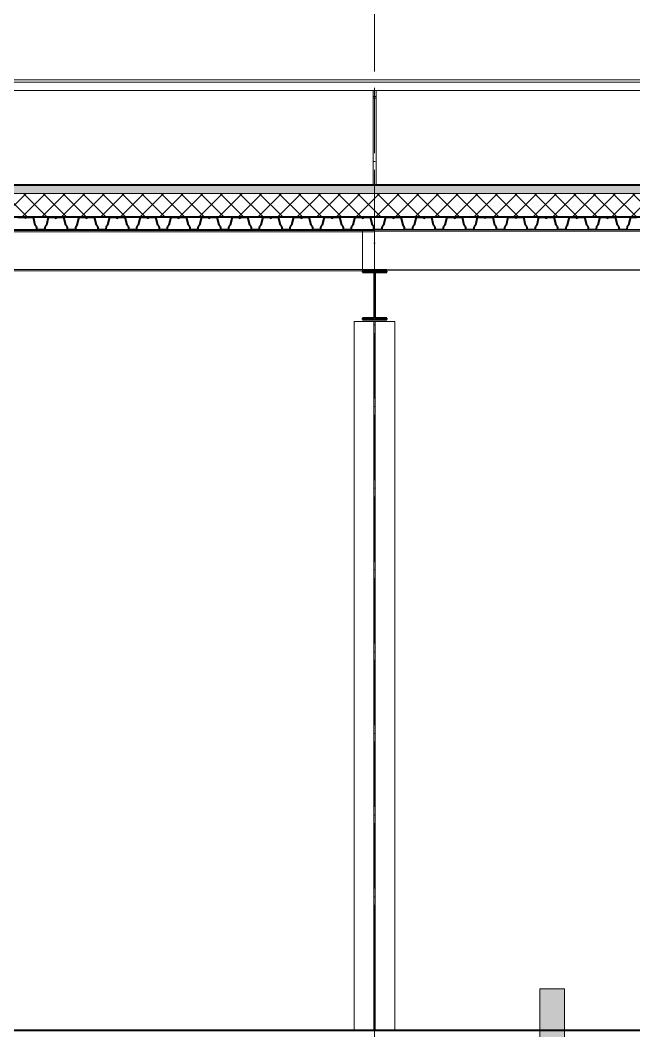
# Model space of a CAD drawing. Header units: millimetres. Extents: x -2951072 to 8268522, y -652067 to -630209.
# Drawn here: x 2643357 to 2647111, y -644122 to -637936 of the extents above; entities that cross this region are included whole.
import ezdxf

# ---------------------------------------------------------------- set-up
doc = ezdxf.new("R2010")
doc.units = ezdxf.units.MM
doc.header["$LTSCALE"] = 20
doc.linetypes.add('_ШПТ__20_т__2_5__Линия сетки', pattern=[25, 20, -2.5, 0, -2.5])
doc.linetypes.add('CENTER', pattern=[50.8, 31.75, -6.35, 6.35, -6.35])
doc.layers.get('0').update_dxf_attribs({"lineweight": 0})
doc.layers.add('ANNO-TEXT', color=251, linetype='Continuous')
doc.layers.add('PDF __PP_Axis', color=7, linetype='Continuous')
for name, color, linetype, lineweight, true_color in [('Каркас несущий', 7, 'Continuous', 18, 0x800040), ('Крыши', 7, 'Continuous', 9, 0x004000), ('Несущие колонны', 7, 'Continuous', 18, 0x800040), ('Потолки', 7, 'Continuous', 9, 0x808000), ('Скрытые грани', 7, 'Continuous', 18, 0x800040)]:
    doc.layers.add(name, color=color, linetype=linetype, lineweight=lineweight, true_color=true_color)
for name, color, linetype, lineweight in [('Обобщенные модели', 7, 'Continuous', 18), ('Общие ребра', 7, 'Continuous', 18), ('ОСИ', 251, 'CENTER', 18), ('Перекрытия', 7, 'Continuous', 18), ('Стены', 7, 'Continuous', 18), ('Типовые аннотации', 7, 'Continuous', 18)]:
    doc.layers.add(name, color=color, linetype=linetype, lineweight=lineweight)

# ---------------------------------------------------------------- blocks, each defined once
blk = doc.blocks.new('240_КолоннаНесущая_Двутавр_СТО АСЧМ 20-93 - 25К1-1237959-_О__Р__1-1_')
at = {"layer": 'Несущие колонны', "color": 7}
for p, q in [((-124.5, 4340), (124.5, 4340)), ((-124.5, 0), (-124.5, 4340)), ((124.5, 0), (124.5, 4340))]:
    blk.add_line(p, q, dxfattribs=at)
at = {"layer": 'Скрытые грани', "color": 7}
for p, q in [((-4, 0), (-4, 4340)), ((4, 4340), (4, 0))]:
    blk.add_line(p, q, dxfattribs=at)
blk = doc.blocks.new('250_Балка_Двутавр_ГОСТ Р 57837-2017 - 25Б1-1233008-_О__Р__1-1_')
at = {"layer": 'Каркас несущий', "color": 7}
for p, q in [((5000.5, 4890), (5000.5, 4898)), ((9999.5, 4898), (5000.5, 4898)), ((5000.5, 4658), (5000.5, 4890)), ((9999.5, 4890), (5000.5, 4890)), ((9999.5, 4898), (9999.5, 4890)), ((9999.5, 4890), (9999.5, 4658)), ((5000.5, 4650), (5000.5, 4658)), ((5000.5, 4658), (9999.5, 4658)), ((9925.5, 4650), (5074.5, 4650)), ((9999.5, 4658), (9999.5, 4650))]:
    blk.add_line(p, q, dxfattribs=at)
blk = doc.blocks.new('250_Балка_Двутавр_ГОСТ Р 57837-2017 - 25Б1-1233017-_О__Р__1-1_')
at = {"layer": 'Каркас несущий', "color": 7}
for p, q in [((14725, 4902.7), (9925.8, 4897.9)), ((9925.8, 4889.9), (9925.8, 4897.9)), ((14725, 4894.7), (9925.8, 4889.9)), ((9926, 4658), (9925.8, 4889.9)), ((9926, 4657.9), (14725, 4662.7)), ((9926, 4649.9), (9926, 4657.9)), ((14725, 4654.7), (10000, 4650))]:
    blk.add_line(p, q, dxfattribs=at)
blk = doc.blocks.new('190_ФЭ_Парапет_Сэндвич - ФЭ-К1_150-1312303-_О__Р__1-1_')
at = {"layer": 'Обобщенные модели'}
for p, q in [((-50, 5820.1), (14705, 5820.1)), ((14705, 5805), (-50, 5805)), ((-50, 5755), (14705, 5755)), ((10010, 5717.1), (9990, 5717.1)), ((10010, 5707.1), (9990, 5707.1))]:
    blk.add_line(p, q, dxfattribs=at)
blk = doc.blocks.new('010_ФлажокПирогаКонструкции_ТиповАннот_ - Тип пола 18_1_1-1512776-_О__Р__1-1_')
at = {"layer": 'Типовые аннотации'}
blk.add_hatch(color=256, dxfattribs=at).paths.add_polyline_path([(11010.6, -649.7), (11010.6, 50.3), (11160.6, 50.3), (11160.6, -649.7)], flags=0)
at = {"layer": 'Типовые аннотации', "lineweight": 20}
for p, q in [((11160.6, 50.3), (11010.6, 50.3)), ((11010.6, 50.3), (11010.6, -649.7)), ((11160.6, 50.3), (11160.6, -4449.7)), ((11160.6, -649.7), (11160.6, 50.3))]:
    blk.add_line(p, q, dxfattribs=at)
blk = doc.blocks.new('фундам')
at = {"layer": 'PDF __PP_Axis', "lineweight": 9}
blk.add_lwpolyline([(142361.7, 57767.3), (142361.7, 59058.7)], dxfattribs=at)

msp = doc.modelspace()

# ---------------------------------------------------------------- hatches: boundary and pattern name
at = {"layer": 'Крыши'}
h = msp.add_hatch(dxfattribs=at)
h.set_pattern_fill('FP_10', style=0, pattern_type=2)
h.set_pattern_definition([(45, (2661175.67, -643812.97), (-70.71068, 70.71068), []), (135, (2661175.67, -643812.97), (-70.71068, -70.71068), [])])
h.paths.add_polyline_path([(2650116.6, -638946.9), (2650250.5, -638946.9), (2650250.5, -638944.9), (2635400.5, -638944.9), (2635400.5, -638946.9), (2649705.3, -638946.9)], flags=0)
h = msp.add_hatch(dxfattribs=at)
h.set_pattern_fill('FP_11', style=0, pattern_type=2)
h.set_pattern_definition([(0, (2661175.673, -643812.97), (71.437, 41.244), [47.625, -95.25]), (120, (2661175.673, -643812.97), (-71.43735, 41.24512), [47.625, -95.25]), (60, (2661175.673, -643812.97), (0.00065, 82.48912), [0, -95.25, 47.625, 0])])
h.paths.add_polyline_path([(2650116.6, -638997), (2650250.5, -638997), (2650250.5, -638946.9), (2635400.5, -638946.9), (2635400.5, -638997), (2649705.3, -638997)], flags=0)
h = msp.add_hatch(dxfattribs=at)
h.set_pattern_fill('FP_8', style=0, pattern_type=2)
h.set_pattern_definition([(45, (2661175.67, -643812.97), (-60.10408, 60.10408), []), (135, (2661175.67, -643812.97), (-60.10408, -60.10408), [])])
h.paths.add_polyline_path([(2642712.6, -639140.2), (2650250.5, -639140.2), (2650250.5, -638997), (2635400.5, -638997), (2635400.5, -639140.2), (2642301.3, -639140.2)], flags=0)

# ---------------------------------------------------------------- linework, layer by layer
at = {"layer": 'Каркас несущий', "color": 7, "lineweight": 40}
for p, q in [((2645600, -639470.2), (2645451, -639470.2)), ((2645451, -639470.2), (2645451, -639478.2)), ((2645451, -639478.2), (2645522.8, -639478.2)), ((2645522.8, -639478.2), (2645522.8, -639760.2)), ((2645528.3, -639760.2), (2645528.3, -639478.2)), ((2645528.3, -639478.2), (2645600, -639478.2)), ((2645600, -639478.2), (2645600, -639470.2)), ((2645522.8, -639760.2), (2645451, -639760.2)), ((2645451, -639760.2), (2645451, -639768.2)), ((2645451, -639768.2), (2645600, -639768.2)), ((2645600, -639760.2), (2645528.3, -639760.2)), ((2645600, -639768.2), (2645600, -639760.2))]:
    msp.add_line(p, q, dxfattribs=at)
at = {"layer": 'Крыши', "color": 7}
msp.add_line((2635400.5, -638941.7), (2650230.5, -638941.7), dxfattribs=at)
at = {"layer": 'Крыши', "color": 7, "lineweight": 40}
for p, q in [((2650250.5, -638944.9), (2635400.5, -638944.9)), ((2635400.5, -639140.2), (2650250.5, -639140.2))]:
    msp.add_line(p, q, dxfattribs=at)
at = {"layer": 'Общие ребра'}
for p, q in [((2650250.5, -638946.9), (2635400.5, -638946.9)), ((2650250.5, -638997), (2635400.5, -638997))]:
    msp.add_line(p, q, dxfattribs=at)
at = {"layer": 'ОСИ', "linetype": '_ШПТ__20_т__2_5__Линия сетки'}
msp.add_line((2645525.5, -646752.2), (2645525.5, -637476.3), dxfattribs=at)
at = {"layer": 'Перекрытия', "lineweight": 40}
for p, q in [((2643343.3, -639141.2), (2643380.3, -639141.2)), ((2643380.3, -639141.2), (2643389.3, -639148.2)), ((2643389.3, -639148.2), (2643398.3, -639141.2)), ((2643398.3, -639141.2), (2643435.3, -639141.2)), ((2643435.3, -639141.2), (2643447.1, -639188.2)), ((2643447.1, -639188.2), (2643455.1, -639196.2)), ((2643510.9, -639196.2), (2643518.9, -639188.2)), ((2643518.9, -639188.2), (2643530.8, -639141.2)), ((2643530.8, -639141.2), (2643567.8, -639141.2)), ((2643567.8, -639141.2), (2643576.8, -639148.2)), ((2643576.8, -639148.2), (2643585.8, -639141.2)), ((2643585.8, -639141.2), (2643622.8, -639141.2)), ((2643622.8, -639141.2), (2643634.6, -639188.2)), ((2643634.6, -639188.2), (2643642.6, -639196.2)), ((2643698.4, -639196.2), (2643706.4, -639188.2)), ((2643706.4, -639188.2), (2643718.3, -639141.2)), ((2643718.3, -639141.2), (2643755.3, -639141.2)), ((2643755.3, -639141.2), (2643764.3, -639148.2)), ((2643764.3, -639148.2), (2643773.3, -639141.2)), ((2643773.3, -639141.2), (2643810.3, -639141.2)), ((2643810.3, -639141.2), (2643822.1, -639188.2)), ((2643822.1, -639188.2), (2643830.1, -639196.2)), ((2643885.9, -639196.2), (2643893.9, -639188.2)), ((2643893.9, -639188.2), (2643905.8, -639141.2)), ((2643905.8, -639141.2), (2643942.8, -639141.2)), ((2643942.8, -639141.2), (2643951.8, -639148.2)), ((2643951.8, -639148.2), (2643960.8, -639141.2)), ((2643960.8, -639141.2), (2643997.8, -639141.2)), ((2643997.8, -639141.2), (2644009.6, -639188.2)), ((2644009.6, -639188.2), (2644017.6, -639196.2)), ((2644073.4, -639196.2), (2644081.4, -639188.2)), ((2644081.4, -639188.2), (2644093.3, -639141.2)), ((2644093.3, -639141.2), (2644130.3, -639141.2)), ((2644130.3, -639141.2), (2644139.3, -639148.2)), ((2644139.3, -639148.2), (2644148.3, -639141.2)), ((2644148.3, -639141.2), (2644185.3, -639141.2)), ((2644185.3, -639141.2), (2644197.1, -639188.2)), ((2644197.1, -639188.2), (2644205.1, -639196.2)), ((2644260.9, -639196.2), (2644268.9, -639188.2)), ((2644268.9, -639188.2), (2644280.8, -639141.2)), ((2644280.8, -639141.2), (2644317.8, -639141.2)), ((2644317.8, -639141.2), (2644326.8, -639148.2)), ((2644326.8, -639148.2), (2644335.8, -639141.2)), ((2644335.8, -639141.2), (2644372.8, -639141.2)), ((2644372.8, -639141.2), (2644384.6, -639188.2)), ((2644384.6, -639188.2), (2644392.6, -639196.2)), ((2644448.4, -639196.2), (2644456.4, -639188.2)), ((2644456.4, -639188.2), (2644468.3, -639141.2)), ((2644468.3, -639141.2), (2644505.3, -639141.2)), ((2644505.3, -639141.2), (2644514.3, -639148.2)), ((2644514.3, -639148.2), (2644523.3, -639141.2)), ((2644523.3, -639141.2), (2644560.3, -639141.2)), ((2644560.3, -639141.2), (2644572.1, -639188.2)), ((2644572.1, -639188.2), (2644580.1, -639196.2)), ((2644635.9, -639196.2), (2644643.9, -639188.2)), ((2644643.9, -639188.2), (2644655.8, -639141.2)), ((2644655.8, -639141.2), (2644692.8, -639141.2)), ((2644692.8, -639141.2), (2644701.8, -639148.2)), ((2644701.8, -639148.2), (2644710.8, -639141.2)), ((2644710.8, -639141.2), (2644747.8, -639141.2)), ((2644747.8, -639141.2), (2644759.6, -639188.2)), ((2644759.6, -639188.2), (2644767.6, -639196.2)), ((2644823.4, -639196.2), (2644831.4, -639188.2)), ((2644831.4, -639188.2), (2644843.3, -639141.2)), ((2644843.3, -639141.2), (2644880.3, -639141.2)), ((2644880.3, -639141.2), (2644889.3, -639148.2)), ((2644889.3, -639148.2), (2644898.3, -639141.2)), ((2644898.3, -639141.2), (2644935.3, -639141.2)), ((2644935.3, -639141.2), (2644947.1, -639188.2)), ((2644947.1, -639188.2), (2644955.1, -639196.2)), ((2645010.9, -639196.2), (2645018.9, -639188.2)), ((2645018.9, -639188.2), (2645030.8, -639141.2)), ((2645030.8, -639141.2), (2645067.8, -639141.2)), ((2645067.8, -639141.2), (2645076.8, -639148.2)), ((2645076.8, -639148.2), (2645085.8, -639141.2)), ((2645085.8, -639141.2), (2645122.8, -639141.2)), ((2645122.8, -639141.2), (2645134.6, -639188.2)), ((2645134.6, -639188.2), (2645142.6, -639196.2)), ((2645198.4, -639196.2), (2645206.4, -639188.2)), ((2645206.4, -639188.2), (2645218.3, -639141.2)), ((2645218.3, -639141.2), (2645255.3, -639141.2)), ((2645255.3, -639141.2), (2645264.3, -639148.2)), ((2645264.3, -639148.2), (2645273.3, -639141.2)), ((2645273.3, -639141.2), (2645310.3, -639141.2)), ((2645310.3, -639141.2), (2645322.1, -639188.2)), ((2645322.1, -639188.2), (2645330.1, -639196.2)), ((2645385.9, -639196.2), (2645393.9, -639188.2)), ((2645393.9, -639188.2), (2645405.8, -639141.2)), ((2645405.8, -639141.2), (2645442.8, -639141.2)), ((2645442.8, -639141.2), (2645451.8, -639148.2)), ((2645451.8, -639148.2), (2645460.8, -639141.2)), ((2645460.8, -639141.2), (2645497.8, -639141.2)), ((2645497.8, -639141.2), (2645509.6, -639188.2)), ((2645509.6, -639188.2), (2645517.6, -639196.2)), ((2645573.4, -639196.2), (2645581.4, -639188.2)), ((2645581.4, -639188.2), (2645593.3, -639141.2)), ((2645593.3, -639141.2), (2645630.3, -639141.2)), ((2645630.3, -639141.2), (2645639.3, -639148.2)), ((2645639.3, -639148.2), (2645648.3, -639141.2)), ((2645648.3, -639141.2), (2645685.3, -639141.2)), ((2645685.3, -639141.2), (2645697.1, -639188.2)), ((2645697.1, -639188.2), (2645705.1, -639196.2)), ((2645760.9, -639196.2), (2645768.9, -639188.2)), ((2645768.9, -639188.2), (2645780.8, -639141.2)), ((2645780.8, -639141.2), (2645817.8, -639141.2)), ((2645817.8, -639141.2), (2645826.8, -639148.2)), ((2645826.8, -639148.2), (2645835.8, -639141.2)), ((2645835.8, -639141.2), (2645872.8, -639141.2)), ((2645872.8, -639141.2), (2645884.6, -639188.2)), ((2645884.6, -639188.2), (2645892.6, -639196.2)), ((2645948.4, -639196.2), (2645956.4, -639188.2)), ((2645956.4, -639188.2), (2645968.3, -639141.2)), ((2645968.3, -639141.2), (2646005.3, -639141.2)), ((2646005.3, -639141.2), (2646014.3, -639148.2)), ((2646014.3, -639148.2), (2646023.3, -639141.2)), ((2646023.3, -639141.2), (2646060.3, -639141.2)), ((2646060.3, -639141.2), (2646072.1, -639188.2)), ((2646072.1, -639188.2), (2646080.1, -639196.2)), ((2646135.9, -639196.2), (2646143.9, -639188.2)), ((2646143.9, -639188.2), (2646155.8, -639141.2)), ((2646155.8, -639141.2), (2646192.8, -639141.2)), ((2646192.8, -639141.2), (2646201.8, -639148.2)), ((2646201.8, -639148.2), (2646210.8, -639141.2)), ((2646210.8, -639141.2), (2646247.8, -639141.2)), ((2646247.8, -639141.2), (2646259.6, -639188.2)), ((2646259.6, -639188.2), (2646267.6, -639196.2)), ((2646323.4, -639196.2), (2646331.4, -639188.2)), ((2646331.4, -639188.2), (2646343.3, -639141.2)), ((2646343.3, -639141.2), (2646380.3, -639141.2)), ((2646380.3, -639141.2), (2646389.3, -639148.2)), ((2646389.3, -639148.2), (2646398.3, -639141.2)), ((2646398.3, -639141.2), (2646435.3, -639141.2)), ((2646435.3, -639141.2), (2646447.1, -639188.2)), ((2646447.1, -639188.2), (2646455.1, -639196.2)), ((2646510.9, -639196.2), (2646518.9, -639188.2)), ((2646518.9, -639188.2), (2646530.8, -639141.2)), ((2646530.8, -639141.2), (2646567.8, -639141.2)), ((2646567.8, -639141.2), (2646576.8, -639148.2)), ((2646576.8, -639148.2), (2646585.8, -639141.2)), ((2646585.8, -639141.2), (2646622.8, -639141.2)), ((2646622.8, -639141.2), (2646634.6, -639188.2)), ((2646634.6, -639188.2), (2646642.6, -639196.2)), ((2646698.4, -639196.2), (2646706.4, -639188.2)), ((2646706.4, -639188.2), (2646718.3, -639141.2)), ((2646718.3, -639141.2), (2646755.3, -639141.2)), ((2646755.3, -639141.2), (2646764.3, -639148.2)), ((2646764.3, -639148.2), (2646773.3, -639141.2)), ((2646773.3, -639141.2), (2646810.3, -639141.2)), ((2646810.3, -639141.2), (2646822.1, -639188.2)), ((2646822.1, -639188.2), (2646830.1, -639196.2)), ((2646885.9, -639196.2), (2646893.9, -639188.2)), ((2646893.9, -639188.2), (2646905.8, -639141.2)), ((2646905.8, -639141.2), (2646942.8, -639141.2)), ((2646942.8, -639141.2), (2646951.8, -639148.2)), ((2646951.8, -639148.2), (2646960.8, -639141.2)), ((2646960.8, -639141.2), (2646997.8, -639141.2)), ((2646997.8, -639141.2), (2647009.6, -639188.2)), ((2647009.6, -639188.2), (2647017.6, -639196.2)), ((2647073.4, -639196.2), (2647081.4, -639188.2)), ((2647081.4, -639188.2), (2647093.3, -639141.2)), ((2647093.3, -639141.2), (2647130.3, -639141.2)), ((2643455.1, -639196.2), (2643459, -639216.2)), ((2643459, -639216.2), (2643507, -639216.2)), ((2643507, -639216.2), (2643510.9, -639196.2)), ((2643642.6, -639196.2), (2643646.5, -639216.2)), ((2643646.5, -639216.2), (2643694.5, -639216.2)), ((2643694.5, -639216.2), (2643698.4, -639196.2)), ((2643830.1, -639196.2), (2643834, -639216.2)), ((2643834, -639216.2), (2643882, -639216.2)), ((2643882, -639216.2), (2643885.9, -639196.2)), ((2644017.6, -639196.2), (2644021.5, -639216.2)), ((2644021.5, -639216.2), (2644069.5, -639216.2)), ((2644069.5, -639216.2), (2644073.4, -639196.2)), ((2644205.1, -639196.2), (2644209, -639216.2)), ((2644209, -639216.2), (2644257, -639216.2)), ((2644257, -639216.2), (2644260.9, -639196.2)), ((2644392.6, -639196.2), (2644396.5, -639216.2)), ((2644396.5, -639216.2), (2644444.5, -639216.2)), ((2644444.5, -639216.2), (2644448.4, -639196.2)), ((2644580.1, -639196.2), (2644584, -639216.2)), ((2644584, -639216.2), (2644632, -639216.2)), ((2644632, -639216.2), (2644635.9, -639196.2)), ((2644767.6, -639196.2), (2644771.5, -639216.2)), ((2644771.5, -639216.2), (2644819.5, -639216.2)), ((2644819.5, -639216.2), (2644823.4, -639196.2)), ((2644955.1, -639196.2), (2644959, -639216.2)), ((2644959, -639216.2), (2645007, -639216.2)), ((2645007, -639216.2), (2645010.9, -639196.2)), ((2645142.6, -639196.2), (2645146.5, -639216.2)), ((2645146.5, -639216.2), (2645194.5, -639216.2)), ((2645194.5, -639216.2), (2645198.4, -639196.2)), ((2645330.1, -639196.2), (2645334, -639216.2)), ((2645334, -639216.2), (2645382, -639216.2)), ((2645382, -639216.2), (2645385.9, -639196.2)), ((2645517.6, -639196.2), (2645521.5, -639216.2)), ((2645521.5, -639216.2), (2645569.5, -639216.2)), ((2645569.5, -639216.2), (2645573.4, -639196.2)), ((2645705.1, -639196.2), (2645709, -639216.2)), ((2645709, -639216.2), (2645757, -639216.2)), ((2645757, -639216.2), (2645760.9, -639196.2)), ((2645892.6, -639196.2), (2645896.5, -639216.2)), ((2645896.5, -639216.2), (2645944.5, -639216.2)), ((2645944.5, -639216.2), (2645948.4, -639196.2)), ((2646080.1, -639196.2), (2646084, -639216.2)), ((2646084, -639216.2), (2646132, -639216.2)), ((2646132, -639216.2), (2646135.9, -639196.2)), ((2646267.6, -639196.2), (2646271.5, -639216.2)), ((2646271.5, -639216.2), (2646319.5, -639216.2)), ((2646319.5, -639216.2), (2646323.4, -639196.2)), ((2646455.1, -639196.2), (2646459, -639216.2)), ((2646459, -639216.2), (2646507, -639216.2)), ((2646507, -639216.2), (2646510.9, -639196.2)), ((2646642.6, -639196.2), (2646646.5, -639216.2)), ((2646646.5, -639216.2), (2646694.5, -639216.2)), ((2646694.5, -639216.2), (2646698.4, -639196.2)), ((2646830.1, -639196.2), (2646834, -639216.2)), ((2646834, -639216.2), (2646882, -639216.2)), ((2646882, -639216.2), (2646885.9, -639196.2)), ((2647017.6, -639196.2), (2647021.5, -639216.2)), ((2647021.5, -639216.2), (2647069.5, -639216.2)), ((2647069.5, -639216.2), (2647073.4, -639196.2)), ((2650251, -644120.2), (2635400.5, -644120.2))]:
    msp.add_line(p, q, dxfattribs=at)
at = {"layer": 'Потолки', "color": 7}
msp.add_line((2650250.5, -639216.2), (2635400.5, -639216.2), dxfattribs=at)
at = {"layer": 'Стены'}
for p, q in [((2645515.5, -638941.7), (2645515.5, -638365.2)), ((2645535.5, -638365.2), (2645535.5, -638941.7)), ((2645515.5, -639222.2), (2645515.5, -639194.1)), ((2645535.5, -639216.2), (2645535.5, -639222.2))]:
    msp.add_line(p, q, dxfattribs=at)

# ---------------------------------------------------------------- block references
msp.add_blockref('фундам', (2503162.1, -702770.8))
at = {"layer": 'ANNO-TEXT', "color": 7, "lineweight": 0}
msp.add_blockref('010_ФлажокПирогаКонструкции_ТиповАннот_ - Тип пола 18_1_1-1512776-_О__Р__1-1_', (2635525.5, -643916.2), dxfattribs=at)
at = {"layer": 'Каркас несущий', "color": 7}
for name in ['250_Балка_Двутавр_ГОСТ Р 57837-2017 - 25Б1-1233008-_О__Р__1-1_', '250_Балка_Двутавр_ГОСТ Р 57837-2017 - 25Б1-1233017-_О__Р__1-1_']:
    msp.add_blockref(name, (2635525.5, -644120.2), dxfattribs=at)
at = {"layer": 'Несущие колонны', "color": 7}
msp.add_blockref('240_КолоннаНесущая_Двутавр_СТО АСЧМ 20-93 - 25К1-1237959-_О__Р__1-1_', (2645525.5, -644120.2), dxfattribs=at)
at = {"layer": 'Обобщенные модели'}
msp.add_blockref('190_ФЭ_Парапет_Сэндвич - ФЭ-К1_150-1312303-_О__Р__1-1_', (2635525.5, -644120.2), dxfattribs=at)

doc.saveas('drawing.dxf')
